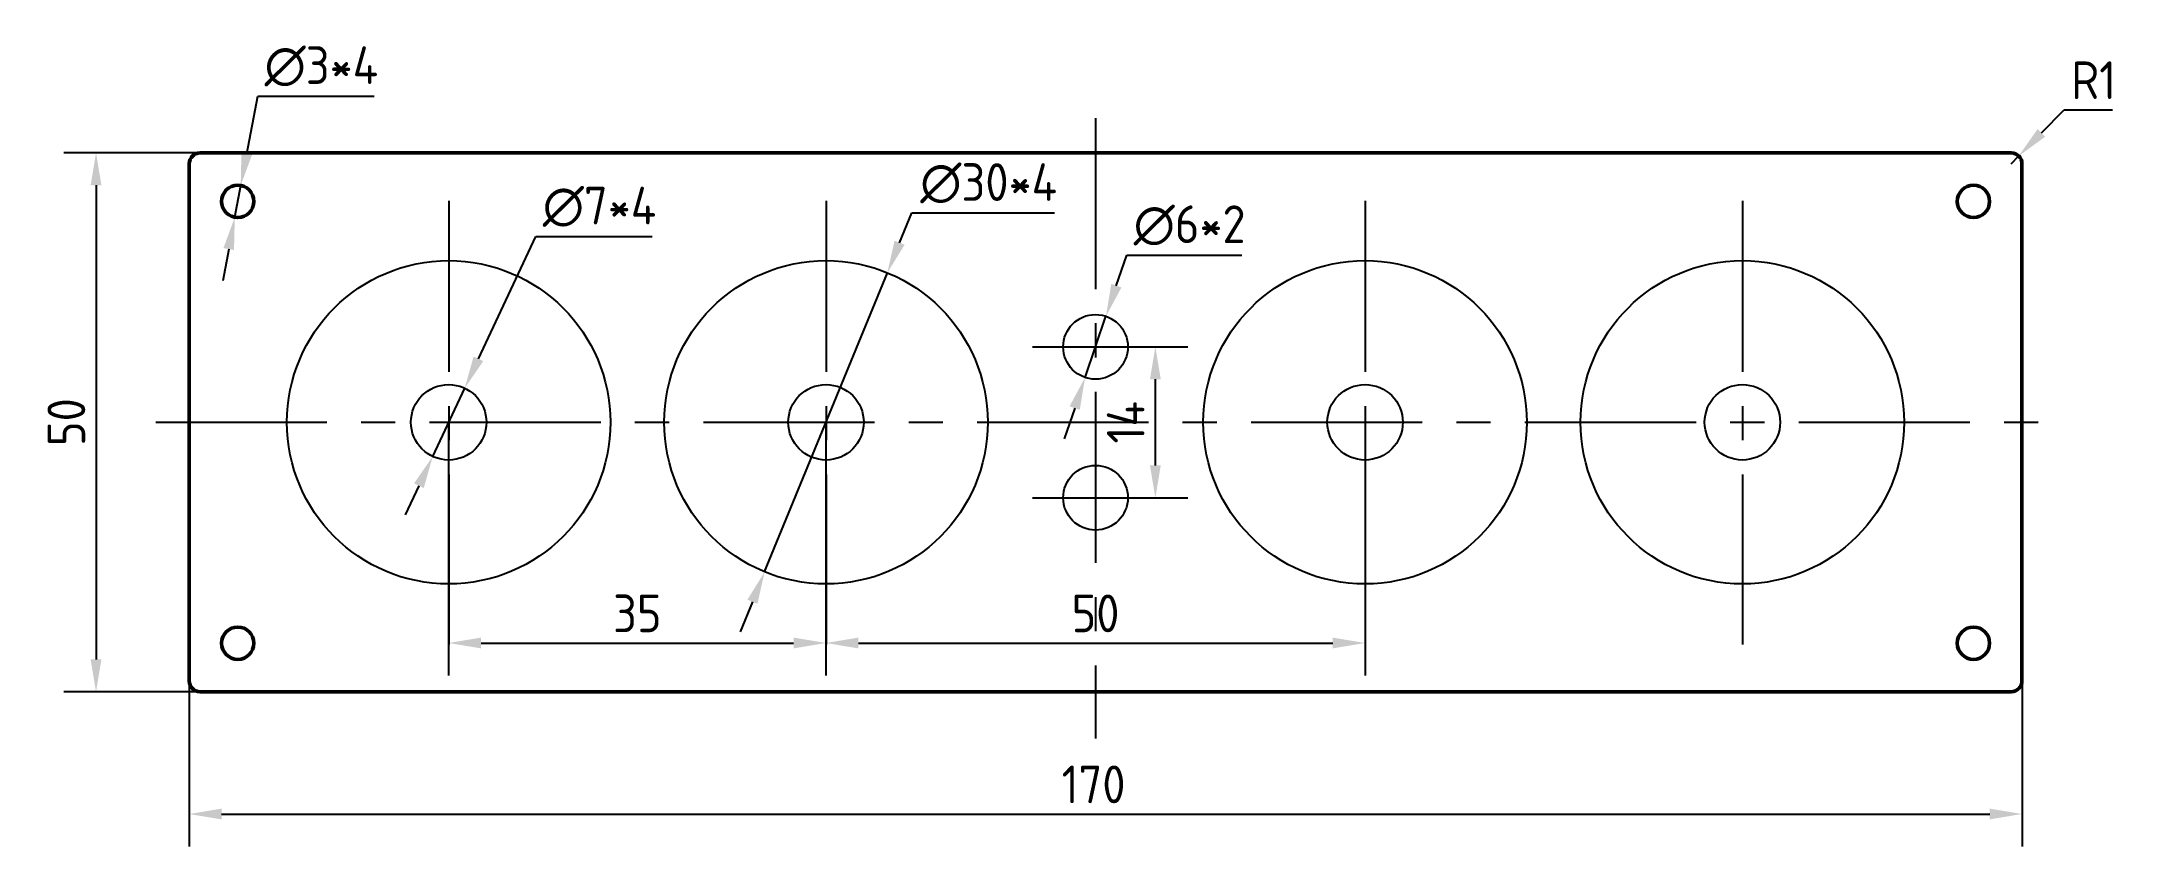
# Model space of a CAD drawing. Header units: millimetres. Extents: x -548 to -355, y 3703 to 3778.
import ezdxf

# ---------------------------------------------------------------- set-up
doc = ezdxf.new("R2010")
doc.units = ezdxf.units.MM
doc.linetypes.add('CENTER', pattern=[50.8, 31.75, -6.35, 6.35, -6.35])
doc.layers.add('点画线 杨立超', color=7, linetype='CENTER')
doc.layers.add('细实线', color=7, linetype='Continuous')
doc.layers.add('粗实线 杨立超', color=7, linetype='Continuous', lineweight=50)
doc.styles.add('数字', font='geniso.shx', dxfattribs={"bigfont": 'gbcbig.shx'})
doc.dimstyles.new('直径尺寸 杨立超', dxfattribs={"dimtxt": 3.5, "dimasz": 3, "dimexe": 3, "dimexo": 0, "dimgap": 1, "dimtad": 1, "dimtoh": 1, "dimdsep": 46, "dimtxsty": '数字', "dimcen": 2.5, "dimadec": 0, "dimazin": 0, "dimtfac": 1, "dimtmove": 0, "dimatfit": 1, "dimfxl": 1, "dimarcsym": 0})
doc.dimstyles.new('线性尺寸 杨立超', dxfattribs={"dimtxt": 3.5, "dimasz": 3, "dimexe": 3, "dimexo": 0, "dimgap": 1, "dimtad": 1, "dimdsep": 46, "dimtxsty": '数字', "dimcen": 2.5, "dimadec": 0, "dimazin": 0, "dimtfac": 1, "dimtmove": 0, "dimatfit": 3, "dimfxl": 1, "dimarcsym": 0})

# ---------------------------------------------------------------- blocks, each defined once
blk = doc.blocks.new('*D11')
at = {"layer": 'Defpoints', "color": 0}
for p in [(-510.13, 3742.82), (-475.13, 3742.82), (-475.13, 3722.34)]:
    blk.add_point(p, dxfattribs=at)
at = {"layer": '细实线', "color": 0, "lineweight": -2}
for p, q in [((-510.13, 3742.82), (-510.13, 3719.34)), ((-475.13, 3742.82), (-475.13, 3719.34)), ((-507.13, 3722.34), (-478.13, 3722.34))]:
    blk.add_line(p, q, dxfattribs=at)
at = {"layer": '细实线', "color": 0}
for points in [[(-507.13, 3722.84), (-507.13, 3721.84), (-510.13, 3722.34)], [(-478.13, 3722.84), (-478.13, 3721.84), (-475.13, 3722.34)]]:
    blk.add_solid(points, dxfattribs=at)
at = {"layer": '细实线', "color": 0, "insert": (-492.63, 3725.09), "char_height": 3.5, "attachment_point": 5, "style": '数字'}
blk.add_mtext('35', dxfattribs=at)
blk = doc.blocks.new('*D12')
at = {"layer": 'Defpoints', "color": 0}
for p in [(-475.13, 3742.82), (-425.13, 3742.79), (-425.13, 3722.34)]:
    blk.add_point(p, dxfattribs=at)
at = {"layer": '细实线', "color": 0, "lineweight": -2}
for p, q in [((-475.13, 3742.82), (-475.13, 3719.34)), ((-425.13, 3742.79), (-425.13, 3719.34)), ((-472.13, 3722.34), (-428.13, 3722.34))]:
    blk.add_line(p, q, dxfattribs=at)
at = {"layer": '细实线', "color": 0}
for points in [[(-472.13, 3722.84), (-472.13, 3721.84), (-475.13, 3722.34)], [(-428.13, 3722.84), (-428.13, 3721.84), (-425.13, 3722.34)]]:
    blk.add_solid(points, dxfattribs=at)
at = {"layer": '细实线', "color": 0, "insert": (-450.13, 3725.09), "char_height": 3.5, "attachment_point": 5, "style": '数字'}
blk.add_mtext('50', dxfattribs=at)
blk = doc.blocks.new('*D13')
at = {"layer": 'Defpoints', "color": 0}
for p in [(-450.13, 3749.82), (-444.58, 3749.82), (-450.13, 3735.82)]:
    blk.add_point(p, dxfattribs=at)
at = {"layer": '细实线', "color": 0, "lineweight": -2}
for p, q in [((-450.13, 3749.82), (-441.58, 3749.82)), ((-444.58, 3738.82), (-444.58, 3746.82)), ((-450.13, 3735.82), (-441.58, 3735.82))]:
    blk.add_line(p, q, dxfattribs=at)
at = {"layer": '细实线', "color": 0}
for points in [[(-445.08, 3746.82), (-444.08, 3746.82), (-444.58, 3749.82)], [(-445.08, 3738.82), (-444.08, 3738.82), (-444.58, 3735.82)]]:
    blk.add_solid(points, dxfattribs=at)
at = {"layer": '细实线', "color": 0, "insert": (-447.33, 3742.82), "char_height": 3.5, "attachment_point": 5, "rotation": 90, "style": '数字'}
blk.add_mtext('14', dxfattribs=at)
blk = doc.blocks.new('*D15')
at = {"layer": 'Defpoints', "color": 0}
for p in [(-508.64, 3745.99), (-511.61, 3739.65)]:
    blk.add_point(p, dxfattribs=at)
at = {"layer": '细实线', "color": 0, "lineweight": -2}
for p, q in [((-507.37, 3748.71), (-502.04, 3760.07)), ((-502.04, 3760.07), (-491.24, 3760.07)), ((-511.61, 3739.65), (-508.64, 3745.99)), ((-512.89, 3736.94), (-514.16, 3734.22))]:
    blk.add_line(p, q, dxfattribs=at)
at = {"layer": '细实线', "color": 0}
for points in [[(-507.82, 3748.92), (-506.92, 3748.5), (-508.64, 3745.99)], [(-513.34, 3737.15), (-512.44, 3736.72), (-511.61, 3739.65)]]:
    blk.add_solid(points, dxfattribs=at)
at = {"layer": '细实线', "color": 0, "insert": (-496.14, 3762.82), "char_height": 3.5, "attachment_point": 5, "style": '数字'}
blk.add_mtext('∅7*4', dxfattribs=at)
blk = doc.blocks.new('*D16')
at = {"layer": 'Defpoints', "color": 0}
for p in [(-469.44, 3756.7), (-480.82, 3728.94)]:
    blk.add_point(p, dxfattribs=at)
at = {"layer": '细实线', "color": 0, "lineweight": -2}
for p, q in [((-468.31, 3759.48), (-467.17, 3762.25)), ((-467.17, 3762.25), (-453.92, 3762.25)), ((-480.82, 3728.94), (-469.44, 3756.7)), ((-481.95, 3726.17), (-483.09, 3723.39))]:
    blk.add_line(p, q, dxfattribs=at)
at = {"layer": '细实线', "color": 0}
for points in [[(-468.77, 3759.67), (-467.84, 3759.29), (-469.44, 3756.7)], [(-482.42, 3726.36), (-481.49, 3725.98), (-480.82, 3728.94)]]:
    blk.add_solid(points, dxfattribs=at)
at = {"layer": '细实线', "color": 0, "insert": (-460.04, 3765), "char_height": 3.5, "attachment_point": 5, "style": '数字'}
blk.add_mtext('∅30*4', dxfattribs=at)
blk = doc.blocks.new('*D18')
at = {"layer": 'Defpoints', "color": 0}
for p in [(-449.16, 3752.66), (-451.1, 3746.98)]:
    blk.add_point(p, dxfattribs=at)
at = {"layer": '细实线', "color": 0, "lineweight": -2}
for p, q in [((-448.2, 3755.5), (-447.23, 3758.34)), ((-447.23, 3758.34), (-436.57, 3758.34)), ((-451.1, 3746.98), (-449.16, 3752.66)), ((-452.06, 3744.14), (-453.03, 3741.3))]:
    blk.add_line(p, q, dxfattribs=at)
at = {"layer": '细实线', "color": 0}
for points in [[(-448.67, 3755.66), (-447.72, 3755.34), (-449.16, 3752.66)], [(-452.54, 3744.3), (-451.59, 3743.98), (-451.1, 3746.98)]]:
    blk.add_solid(points, dxfattribs=at)
at = {"layer": '细实线', "color": 0, "insert": (-441.4, 3761.09), "char_height": 3.5, "attachment_point": 5, "style": '数字'}
blk.add_mtext('∅6*2', dxfattribs=at)
blk = doc.blocks.new('*D20')
at = {"layer": 'Defpoints', "color": 0}
for p in [(-364.49, 3767.54), (-365.19, 3766.82)]:
    blk.add_point(p, dxfattribs=at)
at = {"layer": '细实线', "color": 0, "lineweight": -2}
for p, q in [((-362.39, 3769.68), (-360.29, 3771.82)), ((-360.29, 3771.82), (-355.79, 3771.82)), ((-365.19, 3766.82), (-364.49, 3767.54))]:
    blk.add_line(p, q, dxfattribs=at)
at = {"layer": '细实线', "color": 0}
blk.add_solid([(-362.75, 3770.03), (-362.03, 3769.33), (-364.49, 3767.54)], dxfattribs=at)
at = {"layer": '细实线', "color": 0, "insert": (-357.54, 3774.57), "char_height": 3.5, "attachment_point": 5, "style": '数字'}
blk.add_mtext('R1', dxfattribs=at)
blk = doc.blocks.new('*D21')
at = {"layer": 'Defpoints', "color": 0}
for p in [(-533.19, 3767.82), (-542.84, 3717.82), (-533.19, 3717.82)]:
    blk.add_point(p, dxfattribs=at)
at = {"layer": '细实线', "color": 0, "lineweight": -2}
for p, q in [((-533.19, 3767.82), (-545.84, 3767.82)), ((-542.84, 3764.82), (-542.84, 3720.82)), ((-533.19, 3717.82), (-545.84, 3717.82))]:
    blk.add_line(p, q, dxfattribs=at)
at = {"layer": '细实线', "color": 0}
for points in [[(-543.34, 3764.82), (-542.34, 3764.82), (-542.84, 3767.82)], [(-543.34, 3720.82), (-542.34, 3720.82), (-542.84, 3717.82)]]:
    blk.add_solid(points, dxfattribs=at)
at = {"layer": '细实线', "color": 0, "insert": (-545.59, 3742.84), "char_height": 3.5, "attachment_point": 5, "rotation": 90, "style": '数字'}
blk.add_mtext('50', dxfattribs=at)
blk = doc.blocks.new('*D22')
at = {"layer": 'Defpoints', "color": 0}
for p in [(-534.19, 3718.82), (-364.19, 3718.82), (-364.19, 3706.47)]:
    blk.add_point(p, dxfattribs=at)
at = {"layer": '细实线', "color": 0, "lineweight": -2}
for p, q in [((-534.19, 3718.82), (-534.19, 3703.47)), ((-364.19, 3718.82), (-364.19, 3703.47)), ((-531.19, 3706.47), (-367.19, 3706.47))]:
    blk.add_line(p, q, dxfattribs=at)
at = {"layer": '细实线', "color": 0}
for points in [[(-531.19, 3706.97), (-531.19, 3705.97), (-534.19, 3706.47)], [(-367.19, 3706.97), (-367.19, 3705.97), (-364.19, 3706.47)]]:
    blk.add_solid(points, dxfattribs=at)
at = {"layer": '细实线', "color": 0, "insert": (-450.31, 3709.22), "char_height": 3.5, "attachment_point": 5, "style": '数字'}
blk.add_mtext('170', dxfattribs=at)
blk = doc.blocks.new('*D23')
at = {"layer": 'Defpoints', "color": 0}
for p in [(-529.42, 3764.8), (-529.97, 3761.85)]:
    blk.add_point(p, dxfattribs=at)
at = {"layer": '细实线', "color": 0, "lineweight": -2}
for p, q in [((-528.86, 3767.74), (-527.84, 3773.1)), ((-527.84, 3773.1), (-517.04, 3773.1)), ((-529.97, 3761.85), (-529.42, 3764.8)), ((-530.53, 3758.9), (-531.09, 3755.95))]:
    blk.add_line(p, q, dxfattribs=at)
at = {"layer": '细实线', "color": 0}
for points in [[(-529.35, 3767.84), (-528.37, 3767.65), (-529.42, 3764.8)], [(-531.02, 3758.99), (-530.04, 3758.81), (-529.97, 3761.85)]]:
    blk.add_solid(points, dxfattribs=at)
at = {"layer": '细实线', "color": 0, "insert": (-521.94, 3775.85), "char_height": 3.5, "attachment_point": 5, "style": '数字'}
blk.add_mtext('∅3*4', dxfattribs=at)

msp = doc.modelspace()

# ---------------------------------------------------------------- linework, layer by layer
at = {"layer": '点画线 杨立超', "ltscale": 0.5}
for p, q in [((-450.129, 3771.057), (-450.129, 3713.464)), ((-510.129, 3763.376), (-510.129, 3722.204)), ((-475.129, 3763.376), (-475.129, 3722.204)), ((-425.129, 3763.376), (-425.129, 3722.204)), ((-390.129, 3763.376), (-390.129, 3722.204)), ((-455.982, 3749.822), (-444.576, 3749.822)), ((-537.305, 3742.822), (-361.197, 3742.822)), ((-455.982, 3735.822), (-444.576, 3735.822))]:
    msp.add_line(p, q, dxfattribs=at)
at = {"layer": '粗实线 杨立超', "ltscale": 0.5}
for p, q in [((-533.194, 3767.822), (-365.194, 3767.822)), ((-534.194, 3718.822), (-534.194, 3766.822)), ((-364.194, 3766.822), (-364.194, 3718.822)), ((-365.194, 3717.822), (-533.194, 3717.822))]:
    msp.add_line(p, q, dxfattribs=at)
at = {"layer": '粗实线 杨立超'}
for centre in [(-529.694, 3763.322), (-368.694, 3763.322), (-529.694, 3722.322), (-368.694, 3722.322)]:
    msp.add_circle(centre, 1.5, dxfattribs=at)
at = {"layer": '粗实线 杨立超', "ltscale": 0.5}
for centre, start, end in [((-533.194, 3766.822), 90, 180), ((-365.194, 3766.822), 360, 90), ((-533.194, 3718.822), 180, 270), ((-365.194, 3718.822), 270, 360)]:
    msp.add_arc(centre, 1, start, end, dxfattribs=at)
at = {"layer": '细实线'}
for centre, radius in [((-510.129, 3742.822), 15), ((-475.129, 3742.822), 15), ((-425.129, 3742.822), 15), ((-390.129, 3742.822), 15), ((-450.129, 3749.822), 3), ((-510.129, 3742.822), 3.5), ((-475.129, 3742.822), 3.5), ((-425.129, 3742.822), 3.5), ((-390.129, 3742.822), 3.5), ((-450.129, 3735.822), 3)]:
    msp.add_circle(centre, radius, dxfattribs=at)

# ---------------------------------------------------------------- dimensions: what is measured, and where the dimension line sits
dim = msp.add_diameter_dim_2p(p1=(-529.973, 3761.848), p2=(-529.415, 3764.796), dimstyle='直径尺寸 杨立超', override={"dimpost": '*4'}, dxfattribs=at)
dim.commit()
dim.dimension.update_dxf_attribs({"geometry": '*D23', "text_midpoint": (-521.944, 3773.101), "dimtype": 163})
dim = msp.add_radius_dim(center=(-365.194, 3766.822), mpoint=(-364.493, 3767.536), dimstyle='直径尺寸 杨立超', dxfattribs=at)
dim.commit()
dim.dimension.update_dxf_attribs({"geometry": '*D20', "text_midpoint": (-357.539, 3771.817), "dimtype": 164})
for base, p1, p2, angle, picture, middle, dimtype in [((-542.836, 3717.822), (-533.194, 3767.822), (-533.194, 3717.822), 90, '*D21', (-542.836, 3742.845), 160), ((-364.194, 3706.469), (-534.194, 3718.822), (-364.194, 3718.822), 0, '*D22', (-450.307, 3706.469), 161)]:
    dim = msp.add_linear_dim(base=base, p1=p1, p2=p2, angle=angle, dimstyle='直径尺寸 杨立超', dxfattribs=at)
    dim.commit()
    dim.dimension.update_dxf_attribs({"geometry": picture, "text_midpoint": middle, "dimtype": dimtype})
for p1, p2, text, picture, middle in [((-480.816, 3728.942), (-469.443, 3756.703), '<>*4', '*D16', (-460.044, 3762.255)), ((-511.615, 3739.653), (-508.644, 3745.991), '<>*4', '*D15', (-496.144, 3760.071)), ((-451.096, 3746.982), (-449.163, 3752.662), '<>*2', '*D18', (-441.4, 3758.342))]:
    dim = msp.add_diameter_dim_2p(p1=p1, p2=p2, text=text, dimstyle='直径尺寸 杨立超', dxfattribs=at)
    dim.commit()
    dim.dimension.update_dxf_attribs({"geometry": picture, "text_midpoint": middle, "dimtype": 163})
dim = msp.add_linear_dim(base=(-444.576, 3749.822), p1=(-450.129, 3735.822), p2=(-450.129, 3749.822), angle=90, dimstyle='线性尺寸 杨立超', dxfattribs=at)
dim.commit()
dim.dimension.update_dxf_attribs({"geometry": '*D13', "text_midpoint": (-447.326, 3742.822)})
for base, p1, p2, picture, middle in [((-475.129, 3722.335), (-510.129, 3742.822), (-475.129, 3742.822), '*D11', (-492.629, 3725.085)), ((-425.129, 3722.335), (-475.129, 3742.822), (-425.129, 3742.79), '*D12', (-450.129, 3725.085))]:
    dim = msp.add_linear_dim(base=base, p1=p1, p2=p2, dimstyle='线性尺寸 杨立超', dxfattribs=at)
    dim.commit()
    dim.dimension.update_dxf_attribs({"geometry": picture, "text_midpoint": middle})

doc.saveas('drawing.dxf')
